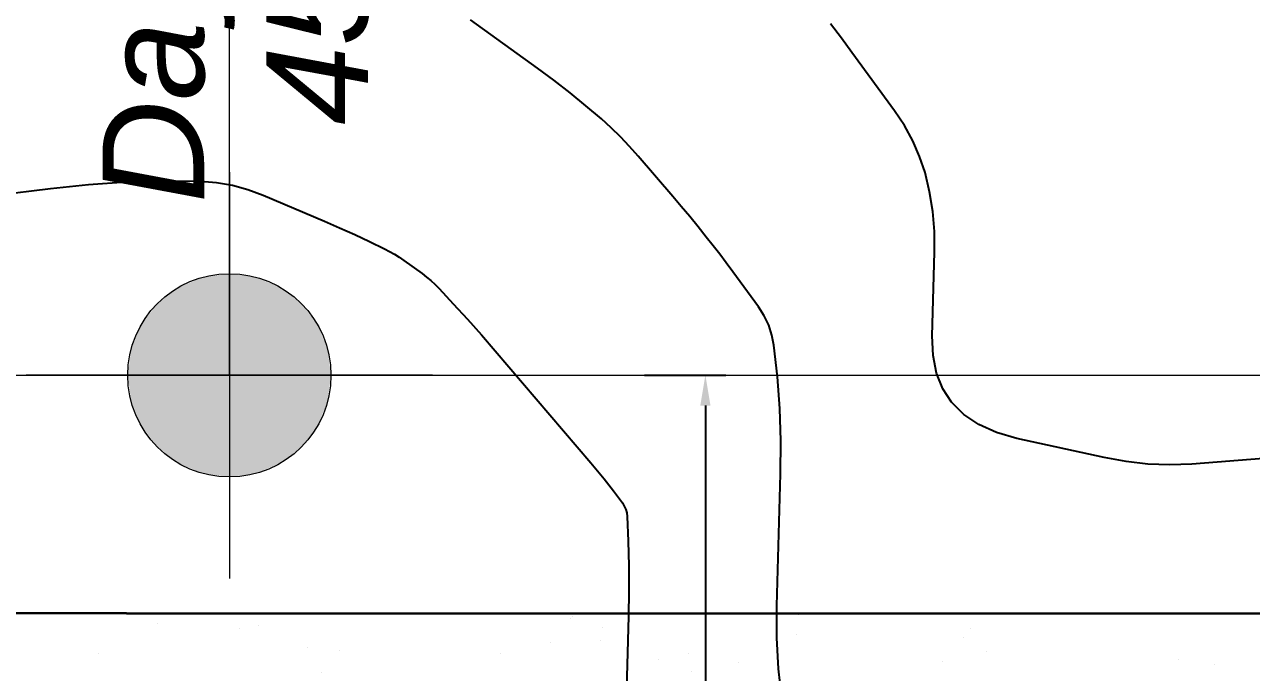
# Model space of a CAD drawing. Header units: metres. Extents: x -23 to 139, y -11 to 42.
# Drawn here: x 6.53 to 12.56, y 21.06 to 24.25 of the extents above; entities that cross this region are included whole.
import ezdxf

# ---------------------------------------------------------------- set-up
doc = ezdxf.new("R2010")
doc.units = ezdxf.units.M
doc.header["$LTSCALE"] = 96
doc.header["$MEASUREMENT"] = 0
doc.linetypes.add('Dash', pattern=[0.225, 0.15, -0.075])
doc.linetypes.add('Dash-Dot', pattern=[0.7, 0.4, -0.1, 0.1, -0.1])
for name, color, linetype, lineweight, true_color in [('01 Site Set - SITE LAYOUT', 7, 'Continuous', 18, 0x000000), ('Dimensions_ Site 1_200', 7, 'Continuous', 18, 0x000000), ('Roads', 9, 'Continuous', 35, 0x808080), ('Terrain_ Broundary CAD', 7, 'Dash-Dot', 18, 0x008000), ('Terrain_ Elevation Data', 9, 'Dash', 25, 0x808080)]:
    doc.layers.add(name, color=color, linetype=linetype, lineweight=lineweight, true_color=true_color)
doc.dimstyles.new('DimensionStyle', dxfattribs={"dimtxt": 40, "dimasz": 150, "dimexe": 10, "dimexo": 3, "dimgap": 1.25, "dimtad": 1, "dimdec": 0, "dimzin": 12, "dimdsep": 46, "dimtxsty": 'Standard', "dimcen": 0.09, "dimadec": 0, "dimazin": 0, "dimtfac": 1, "dimtdec": 4, "dimtofl": 0, "dimtmove": 0, "dimatfit": 3, "dimfxl": 30, "dimfxlon": 1, "dimfrac": 2, "dimtolj": 1, "dimtzin": 0, "dimarcsym": 0})

# ---------------------------------------------------------------- blocks, each defined once
blk = doc.blocks.new('*D24')
at = {"layer": 'Defpoints', "color": 0, "transparency": 16777216}
for p in [(9.578, 22.5215), (9.878, 22.5215), (10.178, 13.2392)]:
    blk.add_point(p, dxfattribs=at)
at = {"layer": 'Dimensions_ Site 1_200', "color": 0, "lineweight": -2, "transparency": 16777216}
for p, q in [((9.578, 22.5215), (9.978, 22.5215)), ((9.878, 22.3715), (9.878, 19.2541)), ((9.878, 13.3892), (9.878, 16.5065)), ((10.178, 13.2392), (9.778, 13.2392))]:
    blk.add_line(p, q, dxfattribs=at)
at = {"layer": 'Dimensions_ Site 1_200', "color": 0, "transparency": 16777216}
for points in [[(9.903, 22.3715), (9.853, 22.3715), (9.878, 22.5215)], [(9.853, 13.3892), (9.903, 13.3892), (9.878, 13.2392)]]:
    blk.add_solid(points, dxfattribs=at)
at = {"layer": 'Dimensions_ Site 1_200', "color": 0, "transparency": 16777216, "insert": (9.878, 17.8803), "char_height": 0.4, "attachment_point": 5, "rotation": 90}
blk.add_mtext('\\A1;9', dxfattribs=at)

msp = doc.modelspace()

# ---------------------------------------------------------------- linework, layer by layer
at = {"layer": '01 Site Set - SITE LAYOUT', "color": 18, "linetype": 'Continuous', "lineweight": 18, "true_color": 0x000000, "transparency": 33554687}
for p, q in [((7.536, 22.5202), (7.536, 29.3148)), ((7.536, 23.5202), (7.536, 21.5202)), ((8.536, 22.5202), (6.536, 22.5202))]:
    msp.add_line(p, q, dxfattribs=at)
msp.add_circle((7.536, 22.5202), 0.5, dxfattribs=at)
at = {"layer": '01 Site Set - SITE LAYOUT', "color": 7, "linetype": 'Continuous', "lineweight": 18, "true_color": 0xffffff, "transparency": 33554687}
for points in [[(7.536, 22.5202), (7.536, 23.0202), (7.286, 22.9532), (7.4066, 23.0031)], [(7.536, 22.5202), (7.286, 22.9532), (7.103, 22.7702), (7.1825, 22.8737)], [(7.536, 22.5202), (7.103, 22.7702), (7.036, 22.5202), (7.0531, 22.6496)], [(7.536, 22.5202), (7.536, 22.0202), (7.786, 22.0872), (7.6654, 22.0372)], [(7.536, 22.5202), (7.786, 22.0872), (7.9691, 22.2702), (7.8896, 22.1666)], [(7.536, 22.5202), (7.9691, 22.2702), (8.036, 22.5202), (8.019, 22.3908)]]:
    msp.add_solid(points, dxfattribs=at)
at = {"layer": '01 Site Set - SITE LAYOUT', "color": 18, "linetype": 'Continuous', "lineweight": 18, "true_color": 0x000000, "transparency": 33554687}
for points in [[(7.536, 22.5202), (7.786, 22.9532), (7.536, 23.0202), (7.6654, 23.0031)], [(7.536, 22.5202), (7.9691, 22.7702), (7.786, 22.9532), (7.8896, 22.8737)], [(7.536, 22.5202), (8.036, 22.5202), (7.9691, 22.7702), (8.019, 22.6496)], [(7.536, 22.5202), (7.036, 22.5202), (7.103, 22.2702), (7.0531, 22.3908)], [(7.536, 22.5202), (7.103, 22.2702), (7.286, 22.0872), (7.1825, 22.1666)], [(7.536, 22.5202), (7.286, 22.0872), (7.536, 22.0202), (7.4066, 22.0372)]]:
    msp.add_solid(points, dxfattribs=at)
at = {"layer": 'Roads', "color": 18, "lineweight": 0, "true_color": 0x000000, "transparency": 33554687}
for p, q in [((6.9978, 21.3505), (6.9978, 21.3505)), ((7.9525, 21.3505), (7.9525, 21.3505)), ((8.0248, 21.3505), (8.0248, 21.3505)), ((8.2312, 21.3504), (8.2312, 21.3504)), ((8.4298, 21.3504), (8.4298, 21.3504)), ((9.2152, 21.325), (9.2152, 21.325)), ((9.2231, 21.3345), (9.2231, 21.3345)), ((9.2364, 21.3503), (9.2364, 21.3503)), ((9.3845, 21.3503), (9.3845, 21.3503)), ((9.8619, 21.3503), (9.8619, 21.3503)), ((10.2416, 21.3502), (10.2416, 21.3502)), ((10.3378, 21.3425), (10.3378, 21.3425)), ((11.2468, 21.3502), (11.2468, 21.3502)), ((11.2939, 21.3501), (11.2939, 21.3501)), ((11.7712, 21.3501), (11.7712, 21.3501)), ((12.2521, 21.3501), (12.2521, 21.3501)), ((7.1822, 21.2983), (7.1822, 21.2983)), ((7.585, 21.2729), (7.585, 21.2729)), ((7.6806, 21.2898), (7.6806, 21.2898)), ((9.3722, 21.2805), (9.3722, 21.2805)), ((11.1843, 21.2756), (11.1843, 21.2756)), ((9.1139, 21.2044), (9.1139, 21.2044)), ((9.3612, 21.218), (9.3612, 21.218)), ((10.3245, 21.2448), (10.3245, 21.2448)), ((11.1469, 21.231), (11.1469, 21.231)), ((6.8907, 21.1505), (6.8907, 21.1505)), ((7.9223, 21.1796), (7.9223, 21.1796)), ((8.0788, 21.1688), (8.0788, 21.1688)), ((8.8721, 21.1513), (8.8721, 21.1513)), ((9.7927, 21.151), (9.7927, 21.151)), ((11.2609, 21.163), (11.2609, 21.163)), ((9.645, 21.125), (9.645, 21.125)), ((10.04, 21.1099), (10.04, 21.1099)), ((11.0456, 21.1104), (11.0456, 21.1104)), ((12.2081, 21.1202), (12.2081, 21.1202)), ((12.3845, 21.0968), (12.3845, 21.0968)), ((7.9875, 21.06), (7.9875, 21.06)), ((9.8111, 21.0622), (9.8111, 21.0622))]:
    msp.add_line(p, q, dxfattribs=at)
at = {"layer": 'Roads', "color": 8, "lineweight": 35, "true_color": 0x808080, "transparency": 33554687}
msp.add_lwpolyline([(-3.0679, 21.3515), (17.1255, 21.3496), (17.1255, 13.3792), (10.9158, 13.3792), (10.9158, 6.4592), (7.3708, 6.4592), (7.3708, 16.9998), (5.9965, 18.3515), (-3.1182, 18.3515), (-3.1182, 21.3515)], close=True, dxfattribs=at)
at = {"layer": 'Terrain_ Broundary CAD', "transparency": 33554687}
msp.add_lwpolyline([(-3.1186, 22.5215), (37.1115, 22.5215), (37.1105, 2.4015), (-3.1192, 2.4025)], close=True, dxfattribs=at)
at = {"layer": 'Terrain_ Elevation Data', "transparency": 33554687}
for points in [[(10.2544, 20.9318), (10.2372, 21.0767), (10.2287, 21.2285), (10.2289, 21.387), (10.2471, 22.0365), (10.2485, 22.1974), (10.2437, 22.3564), (10.2327, 22.5134), (10.2155, 22.6686), (10.2057, 22.7185), (10.1897, 22.7665), (10.1675, 22.8126), (10.139, 22.8567), (10.0124, 23.03), (9.9806, 23.073), (9.9484, 23.1156), (9.9158, 23.1579), (9.8826, 23.1999), (9.842, 23.2504), (9.8009, 23.3006), (9.7593, 23.3504), (9.7173, 23.3999), (9.5479, 23.5978), (9.5049, 23.6463), (9.4603, 23.693), (9.4141, 23.738), (9.3663, 23.7813), (9.29, 23.8464), (9.2121, 23.9098), (9.1326, 23.9715), (9.0515, 24.0314), (8.7229, 24.2685)], [(5.9079, 23.3459), (6.6565, 23.4396), (6.8426, 23.4593), (7.0276, 23.4717), (7.2117, 23.4767), (7.3947, 23.4745), (7.4732, 23.4683), (7.5508, 23.4547), (7.6273, 23.4339), (7.7028, 23.4057), (8.0037, 23.2781), (8.0784, 23.2457), (8.1526, 23.2124), (8.2262, 23.1781), (8.2992, 23.1427), (8.3237, 23.13), (8.3477, 23.1162), (8.3711, 23.1015), (8.3939, 23.0857), (8.4844, 23.0204), (8.5065, 23.0037), (8.5277, 22.986), (8.5481, 22.9673), (8.5676, 22.9477), (8.6379, 22.8725), (8.7073, 22.7964), (8.7758, 22.7194), (8.8434, 22.6413), (9.113, 22.3264), (9.1801, 22.2478), (9.247, 22.169), (9.3136, 22.09), (9.38, 22.0109), (9.3917, 21.9966), (9.4032, 21.9821), (9.4145, 21.9674), (9.4256, 21.9525), (9.4694, 21.8925), (9.4791, 21.8772), (9.4863, 21.8611), (9.491, 21.8442), (9.4932, 21.8265), (9.4985, 21.7049), (9.5012, 21.5826), (9.5015, 21.4594), (9.4992, 21.3355), (9.4853, 20.8368)]]:
    msp.add_lwpolyline(points, dxfattribs=at)
at = {"layer": 'Terrain_ Elevation Data', "color": 11, "true_color": 0xff8040, "transparency": 33554687}
msp.add_lwpolyline([(12.6245, 22.1112), (12.2705, 22.083), (12.1626, 22.0795), (12.0549, 22.0837), (11.9475, 22.0957), (11.8404, 22.1154), (11.4109, 22.21), (11.3106, 22.2388), (11.2235, 22.278), (11.1497, 22.3275), (11.0892, 22.3875), (11.0455, 22.4536), (11.0152, 22.5301), (10.9981, 22.617), (10.9943, 22.7143), (11.0058, 23.1254), (11.005, 23.2268), (10.9969, 23.3258), (10.9814, 23.4226), (10.9586, 23.5171), (10.9321, 23.5965), (10.8983, 23.6736), (10.8571, 23.7484), (10.8086, 23.8209), (10.5992, 24.1074), (10.5469, 24.1787), (10.4943, 24.2497)], dxfattribs=at)

# ---------------------------------------------------------------- texts
at = {"layer": '01 Site Set - SITE LAYOUT', "color": 1, "true_color": 0xff0000, "transparency": 33554687, "char_height": 0.5, "attachment_point": 7, "rotation": 90}
for s, insert, width in [('\\fArial|b0|i1|c0|p0;Daylight Envelope', (7.563, 23.3675), 5.97), ('\\fArial|b0|i1|c0|p0;45° @ 2000mm', (8.318, 23.7525), 5.405)]:
    msp.add_mtext(s, dxfattribs=dict(at, insert=insert, width=width))

# ---------------------------------------------------------------- dimensions: what is measured, and where the dimension line sits
at = {"layer": 'Dimensions_ Site 1_200', "transparency": 33554687}
dim = msp.add_linear_dim(base=(9.878, 22.5215), p1=(10.178, 13.2392), p2=(9.578, 22.5215), angle=90, dimstyle='DimensionStyle', override={"dimtxt": 0.4, "dimasz": 0.15, "dimexe": 0.1, "dimexo": 0, "dimtmove": 2}, dxfattribs=at)
dim.commit()
dim.dimension.update_dxf_attribs({"geometry": '*D24', "text_midpoint": (9.878, 17.8803), "dimtype": 160})

doc.saveas('drawing.dxf')
